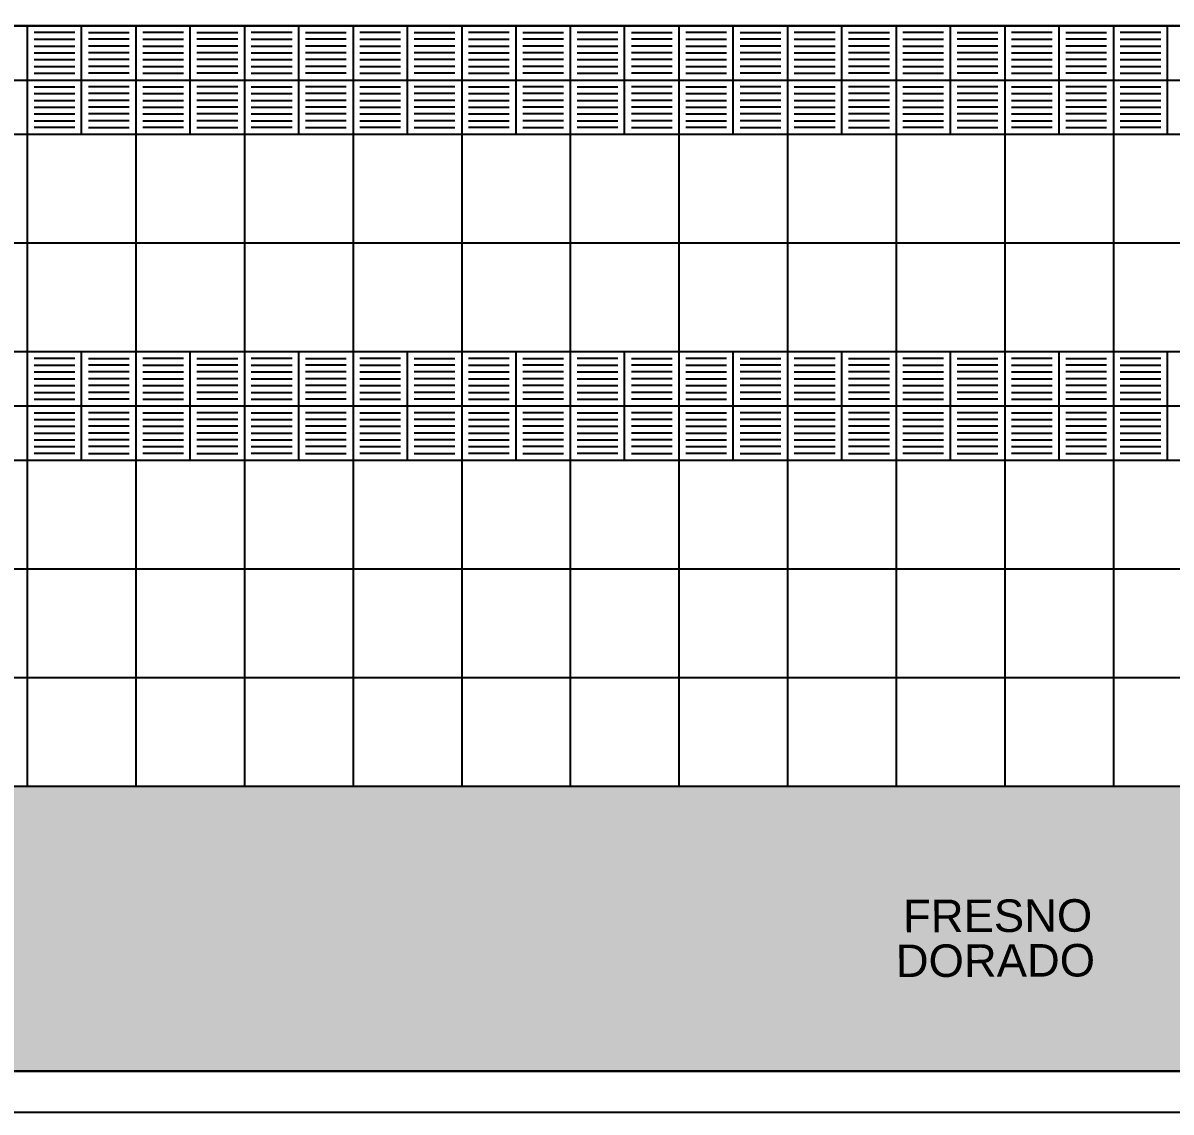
# Model space of a CAD drawing. Header units: inches. Extents: x -309 to 190, y -1585 to -1350.
# Drawn here: x -199.308 to -195.079, y -1423.408 to -1419.398 of the extents above; entities that cross this region are included whole.
import ezdxf

# ---------------------------------------------------------------- set-up
doc = ezdxf.new("R2010")
doc.units = ezdxf.units.IN
doc.header["$MEASUREMENT"] = 0
doc.linetypes.add('CENTER2', pattern=[1.125, 0.75, -0.125, 0.125, -0.125])
doc.linetypes.add('HIDDEN', pattern=[0.375, 0.25, -0.125])
for name, color, linetype in [('10-TEXTO', 9, 'CONTINUOUS'), ('CIEGOS', 9, 'CONTINUOUS'), ('DET', 9, 'CONTINUOUS'), ('lm', 9, 'HIDDEN'), ('NO VIDENTES', 9, 'CONTINUOUS'), ('REVOQUE', 9, 'CONTINUOUS'), ('V2', 9, 'CONTINUOUS')]:
    doc.layers.add(name, color=color, linetype=linetype)
doc.styles.add('ROMANS', font='arial.ttf')

msp = doc.modelspace()

# ---------------------------------------------------------------- hatches: boundary and pattern name
at = {"layer": 'DET'}
h = msp.add_hatch(dxfattribs=at)
h.set_pattern_fill('AR-CONC', color=256, scale=0.04, style=0)
h.set_pattern_definition([(50, (165.60562, -1134.24455), (0.28690407, -0.02510085), [0.03, -0.33]), (355, (165.60562, -1134.24455), (-0.05550053, 0.30087685), [0.024, -0.264]), (100.451444, (165.62953, -1134.24665), (0.23140354, 0.275776), [0.02549608, -0.28045684]), (46.1842, (165.60562, -1134.16455), (0.42689653, -0.0662077), [0.045, -0.495]), (96.63564, (165.6412, -1134.17007), (0.37386478, 0.38964744), [0.03824414, -0.4206855]), (351.18416, (165.6056, -1134.16455), (0.37386478, 0.38964744), [0.036, -0.396]), (21, (165.64562, -1134.18455), (0.23876282, -0.16104756), [0.03, -0.33]), (326, (165.64562, -1134.18455), (0.09732613, 0.29006002), [0.024, -0.264]), (71.451445, (165.66552, -1134.19797), (0.33608895, 0.12901246), [0.02549608, -0.28045684]), (37.5, (165.60562, -1134.24455), (0.004863942, 0.133157542), [0, -0.2608, 0, -0.268, 0, -0.265]), (7.5, (165.60562, -1134.24455), (0.105227815, 0.157764685), [0, -0.1528, 0, -0.2548, 0, -0.101]), (327.5, (165.51642, -1134.24455), (0.213528974, -0.009021949), [0, -0.1, 0, -0.312, 0, -0.414]), (317.5, (165.47642, -1134.24455), (0.23327447, 0.04004199), [0, -0.13, 0, -0.2072, 0, -0.294])])
h.paths.add_polyline_path([(-210.4918, -1422.2082), (-210.4918, -1423.2582), (-183.2918, -1423.2582), (-183.2918, -1422.2082)])

# ---------------------------------------------------------------- linework, layer by layer
at = {"layer": 'CIEGOS'}
for points in [[(-264.4918, -1419.4082), (-172.9718, -1419.4082)], [(-264.6577, -1419.8082), (-172.8062, -1419.8082)], [(-264.9895, -1420.6082), (-172.4742, -1420.6082)], [(-264.9895, -1420.6082), (-172.4742, -1420.6082)], [(-265.1553, -1421.0082), (-172.3084, -1421.0082)], [(-265.1553, -1421.0082), (-172.3084, -1421.0082)]]:
    msp.add_lwpolyline(points, dxfattribs=at)
at = {"layer": 'DET'}
for points in [[(-199.2918, -1419.4082), (-199.2918, -1422.2082)], [(-199.0918, -1419.8082), (-199.0918, -1419.4082)], [(-198.8918, -1419.4082), (-198.8918, -1422.2082)], [(-198.6918, -1419.8082), (-198.6918, -1419.4082)], [(-198.4918, -1419.4082), (-198.4918, -1422.2082)], [(-198.2918, -1419.8082), (-198.2918, -1419.4082)], [(-198.0918, -1419.4082), (-198.0918, -1422.2082)], [(-197.8918, -1419.8082), (-197.8918, -1419.4082)], [(-197.6918, -1419.4082), (-197.6918, -1422.2082)], [(-197.4918, -1419.8082), (-197.4918, -1419.4082)], [(-197.2918, -1419.4082), (-197.2918, -1422.2082)], [(-197.0918, -1419.8082), (-197.0918, -1419.4082)], [(-196.8918, -1419.4082), (-196.8918, -1422.2082)], [(-196.6918, -1419.8082), (-196.6918, -1419.4082)], [(-196.4918, -1419.4082), (-196.4918, -1422.2082)], [(-196.2918, -1419.8082), (-196.2918, -1419.4082)], [(-196.0918, -1419.4082), (-196.0918, -1422.2082)], [(-195.8918, -1419.8082), (-195.8918, -1419.4082)], [(-195.6918, -1419.4082), (-195.6918, -1422.2082)], [(-195.4918, -1419.8082), (-195.4918, -1419.4082)], [(-195.2918, -1419.4082), (-195.2918, -1422.2082)], [(-195.0918, -1419.8082), (-195.0918, -1419.4082)], [(-264.5748, -1419.6082), (-172.889, -1419.6082)], [(-264.8236, -1420.2082), (-172.6405, -1420.2082)], [(-264.8236, -1420.2082), (-172.6405, -1420.2082)], [(-199.0918, -1421.0082), (-199.0918, -1420.6082)], [(-198.6918, -1421.0082), (-198.6918, -1420.6082)], [(-198.2918, -1421.0082), (-198.2918, -1420.6082)], [(-197.8918, -1421.0082), (-197.8918, -1420.6082)], [(-197.4918, -1421.0082), (-197.4918, -1420.6082)], [(-197.0918, -1421.0082), (-197.0918, -1420.6082)], [(-196.6918, -1421.0082), (-196.6918, -1420.6082)], [(-196.2918, -1421.0082), (-196.2918, -1420.6082)], [(-195.8918, -1421.0082), (-195.8918, -1420.6082)], [(-195.4918, -1421.0082), (-195.4918, -1420.6082)], [(-195.0918, -1421.0082), (-195.0918, -1420.6082)], [(-265.0724, -1420.8082), (-172.3914, -1420.8082)], [(-265.0724, -1420.8082), (-172.3914, -1420.8082)], [(-265.3212, -1421.4082), (-172.1425, -1421.4082)], [(-265.3212, -1421.4082), (-172.1425, -1421.4082)], [(-265.4871, -1421.8082), (-171.9766, -1421.8082)], [(-265.4871, -1421.8082), (-171.9766, -1421.8082)], [(-265.653, -1422.2082), (-171.8107, -1422.2082)]]:
    msp.add_lwpolyline(points, dxfattribs=at)
at = {"layer": 'lm', "linetype": 'CENTER2'}
msp.add_line((-265.8046, -1419.4082), (-171.4579, -1419.4082), dxfattribs=at)
msp.add_line((-265.8046, -1419.4082), (-171.4579, -1419.4082), dxfattribs=at)
at = {"layer": 'NO VIDENTES'}
for p, q in [((-199.1168, -1419.4332), (-199.2668, -1419.4332)), ((-199.0668, -1419.4332), (-198.9168, -1419.4332)), ((-198.7168, -1419.4332), (-198.8668, -1419.4332)), ((-198.6668, -1419.4332), (-198.5168, -1419.4332)), ((-198.3168, -1419.4332), (-198.4668, -1419.4332)), ((-198.2668, -1419.4332), (-198.1168, -1419.4332)), ((-197.9168, -1419.4332), (-198.0668, -1419.4332)), ((-197.8668, -1419.4332), (-197.7168, -1419.4332)), ((-197.5168, -1419.4332), (-197.6668, -1419.4332)), ((-197.4668, -1419.4332), (-197.3168, -1419.4332)), ((-197.1168, -1419.4332), (-197.2668, -1419.4332)), ((-197.0668, -1419.4332), (-196.9168, -1419.4332)), ((-196.7168, -1419.4332), (-196.8668, -1419.4332)), ((-196.6668, -1419.4332), (-196.5168, -1419.4332)), ((-196.3168, -1419.4332), (-196.4668, -1419.4332)), ((-196.2668, -1419.4332), (-196.1168, -1419.4332)), ((-195.9168, -1419.4332), (-196.0668, -1419.4332)), ((-195.8668, -1419.4332), (-195.7168, -1419.4332)), ((-195.5168, -1419.4332), (-195.6668, -1419.4332)), ((-195.4668, -1419.4332), (-195.3168, -1419.4332)), ((-195.1168, -1419.4332), (-195.2668, -1419.4332)), ((-199.2668, -1419.4582), (-199.1168, -1419.4582)), ((-199.2668, -1419.4832), (-199.1168, -1419.4832)), ((-198.9168, -1419.4582), (-199.0668, -1419.4582)), ((-198.9168, -1419.4832), (-199.0668, -1419.4832)), ((-198.8668, -1419.4582), (-198.7168, -1419.4582)), ((-198.8668, -1419.4832), (-198.7168, -1419.4832)), ((-198.5168, -1419.4582), (-198.6668, -1419.4582)), ((-198.5168, -1419.4832), (-198.6668, -1419.4832)), ((-198.4668, -1419.4582), (-198.3168, -1419.4582)), ((-198.4668, -1419.4832), (-198.3168, -1419.4832)), ((-198.1168, -1419.4582), (-198.2668, -1419.4582)), ((-198.1168, -1419.4832), (-198.2668, -1419.4832)), ((-198.0668, -1419.4582), (-197.9168, -1419.4582)), ((-198.0668, -1419.4832), (-197.9168, -1419.4832)), ((-197.7168, -1419.4582), (-197.8668, -1419.4582)), ((-197.7168, -1419.4832), (-197.8668, -1419.4832)), ((-197.6668, -1419.4582), (-197.5168, -1419.4582)), ((-197.6668, -1419.4832), (-197.5168, -1419.4832)), ((-197.3168, -1419.4582), (-197.4668, -1419.4582)), ((-197.3168, -1419.4832), (-197.4668, -1419.4832)), ((-197.2668, -1419.4582), (-197.1168, -1419.4582)), ((-197.2668, -1419.4832), (-197.1168, -1419.4832)), ((-196.9168, -1419.4582), (-197.0668, -1419.4582)), ((-196.9168, -1419.4832), (-197.0668, -1419.4832)), ((-196.8668, -1419.4582), (-196.7168, -1419.4582)), ((-196.8668, -1419.4832), (-196.7168, -1419.4832)), ((-196.5168, -1419.4582), (-196.6668, -1419.4582)), ((-196.5168, -1419.4832), (-196.6668, -1419.4832)), ((-196.4668, -1419.4582), (-196.3168, -1419.4582)), ((-196.4668, -1419.4832), (-196.3168, -1419.4832)), ((-196.1168, -1419.4582), (-196.2668, -1419.4582)), ((-196.1168, -1419.4832), (-196.2668, -1419.4832)), ((-196.0668, -1419.4582), (-195.9168, -1419.4582)), ((-196.0668, -1419.4832), (-195.9168, -1419.4832)), ((-195.7168, -1419.4582), (-195.8668, -1419.4582)), ((-195.7168, -1419.4832), (-195.8668, -1419.4832)), ((-195.6668, -1419.4582), (-195.5168, -1419.4582)), ((-195.6668, -1419.4832), (-195.5168, -1419.4832)), ((-195.3168, -1419.4582), (-195.4668, -1419.4582)), ((-195.3168, -1419.4832), (-195.4668, -1419.4832)), ((-195.2668, -1419.4582), (-195.1168, -1419.4582)), ((-195.2668, -1419.4832), (-195.1168, -1419.4832)), ((-199.2668, -1419.5082), (-199.1168, -1419.5082)), ((-199.2668, -1419.5332), (-199.1168, -1419.5332)), ((-198.9168, -1419.5082), (-199.0668, -1419.5082)), ((-198.9168, -1419.5332), (-199.0668, -1419.5332)), ((-198.8668, -1419.5082), (-198.7168, -1419.5082)), ((-198.8668, -1419.5332), (-198.7168, -1419.5332)), ((-198.5168, -1419.5082), (-198.6668, -1419.5082)), ((-198.5168, -1419.5332), (-198.6668, -1419.5332)), ((-198.4668, -1419.5082), (-198.3168, -1419.5082)), ((-198.4668, -1419.5332), (-198.3168, -1419.5332)), ((-198.1168, -1419.5082), (-198.2668, -1419.5082)), ((-198.1168, -1419.5332), (-198.2668, -1419.5332)), ((-198.0668, -1419.5082), (-197.9168, -1419.5082)), ((-198.0668, -1419.5332), (-197.9168, -1419.5332)), ((-197.7168, -1419.5082), (-197.8668, -1419.5082)), ((-197.7168, -1419.5332), (-197.8668, -1419.5332)), ((-197.6668, -1419.5082), (-197.5168, -1419.5082)), ((-197.6668, -1419.5332), (-197.5168, -1419.5332)), ((-197.3168, -1419.5082), (-197.4668, -1419.5082)), ((-197.3168, -1419.5332), (-197.4668, -1419.5332)), ((-197.2668, -1419.5082), (-197.1168, -1419.5082)), ((-197.2668, -1419.5332), (-197.1168, -1419.5332)), ((-196.9168, -1419.5082), (-197.0668, -1419.5082)), ((-196.9168, -1419.5332), (-197.0668, -1419.5332)), ((-196.8668, -1419.5082), (-196.7168, -1419.5082)), ((-196.8668, -1419.5332), (-196.7168, -1419.5332)), ((-196.5168, -1419.5082), (-196.6668, -1419.5082)), ((-196.5168, -1419.5332), (-196.6668, -1419.5332)), ((-196.4668, -1419.5082), (-196.3168, -1419.5082)), ((-196.4668, -1419.5332), (-196.3168, -1419.5332)), ((-196.1168, -1419.5082), (-196.2668, -1419.5082)), ((-196.1168, -1419.5332), (-196.2668, -1419.5332)), ((-196.0668, -1419.5082), (-195.9168, -1419.5082)), ((-196.0668, -1419.5332), (-195.9168, -1419.5332)), ((-195.7168, -1419.5082), (-195.8668, -1419.5082)), ((-195.7168, -1419.5332), (-195.8668, -1419.5332)), ((-195.6668, -1419.5082), (-195.5168, -1419.5082)), ((-195.6668, -1419.5332), (-195.5168, -1419.5332)), ((-195.3168, -1419.5082), (-195.4668, -1419.5082)), ((-195.3168, -1419.5332), (-195.4668, -1419.5332)), ((-195.2668, -1419.5082), (-195.1168, -1419.5082)), ((-195.2668, -1419.5332), (-195.1168, -1419.5332)), ((-199.2668, -1419.5582), (-199.1168, -1419.5582)), ((-198.9168, -1419.5582), (-199.0668, -1419.5582)), ((-198.8668, -1419.5582), (-198.7168, -1419.5582)), ((-198.5168, -1419.5582), (-198.6668, -1419.5582)), ((-198.4668, -1419.5582), (-198.3168, -1419.5582)), ((-198.1168, -1419.5582), (-198.2668, -1419.5582)), ((-198.0668, -1419.5582), (-197.9168, -1419.5582)), ((-197.7168, -1419.5582), (-197.8668, -1419.5582)), ((-197.6668, -1419.5582), (-197.5168, -1419.5582)), ((-197.3168, -1419.5582), (-197.4668, -1419.5582)), ((-197.2668, -1419.5582), (-197.1168, -1419.5582)), ((-196.9168, -1419.5582), (-197.0668, -1419.5582)), ((-196.8668, -1419.5582), (-196.7168, -1419.5582)), ((-196.5168, -1419.5582), (-196.6668, -1419.5582)), ((-196.4668, -1419.5582), (-196.3168, -1419.5582)), ((-196.1168, -1419.5582), (-196.2668, -1419.5582)), ((-196.0668, -1419.5582), (-195.9168, -1419.5582)), ((-195.7168, -1419.5582), (-195.8668, -1419.5582)), ((-195.6668, -1419.5582), (-195.5168, -1419.5582)), ((-195.3168, -1419.5582), (-195.4668, -1419.5582)), ((-195.2668, -1419.5582), (-195.1168, -1419.5582)), ((-199.2668, -1419.5832), (-199.1168, -1419.5832)), ((-198.9168, -1419.5832), (-199.0668, -1419.5832)), ((-198.8668, -1419.5832), (-198.7168, -1419.5832)), ((-198.5168, -1419.5832), (-198.6668, -1419.5832)), ((-198.4668, -1419.5832), (-198.3168, -1419.5832)), ((-198.1168, -1419.5832), (-198.2668, -1419.5832)), ((-198.0668, -1419.5832), (-197.9168, -1419.5832)), ((-197.7168, -1419.5832), (-197.8668, -1419.5832)), ((-197.6668, -1419.5832), (-197.5168, -1419.5832)), ((-197.3168, -1419.5832), (-197.4668, -1419.5832)), ((-197.2668, -1419.5832), (-197.1168, -1419.5832)), ((-196.9168, -1419.5832), (-197.0668, -1419.5832)), ((-196.8668, -1419.5832), (-196.7168, -1419.5832)), ((-196.5168, -1419.5832), (-196.6668, -1419.5832)), ((-196.4668, -1419.5832), (-196.3168, -1419.5832)), ((-196.1168, -1419.5832), (-196.2668, -1419.5832)), ((-196.0668, -1419.5832), (-195.9168, -1419.5832)), ((-195.7168, -1419.5832), (-195.8668, -1419.5832)), ((-195.6668, -1419.5832), (-195.5168, -1419.5832)), ((-195.3168, -1419.5832), (-195.4668, -1419.5832)), ((-195.2668, -1419.5832), (-195.1168, -1419.5832)), ((-199.2668, -1419.6332), (-199.1168, -1419.6332)), ((-199.2668, -1419.6582), (-199.1168, -1419.6582)), ((-198.9168, -1419.6332), (-199.0668, -1419.6332)), ((-198.9168, -1419.6582), (-199.0668, -1419.6582)), ((-198.8668, -1419.6332), (-198.7168, -1419.6332)), ((-198.8668, -1419.6582), (-198.7168, -1419.6582)), ((-198.5168, -1419.6332), (-198.6668, -1419.6332)), ((-198.5168, -1419.6582), (-198.6668, -1419.6582)), ((-198.4668, -1419.6332), (-198.3168, -1419.6332)), ((-198.4668, -1419.6582), (-198.3168, -1419.6582)), ((-198.1168, -1419.6332), (-198.2668, -1419.6332)), ((-198.1168, -1419.6582), (-198.2668, -1419.6582)), ((-198.0668, -1419.6332), (-197.9168, -1419.6332)), ((-198.0668, -1419.6582), (-197.9168, -1419.6582)), ((-197.7168, -1419.6332), (-197.8668, -1419.6332)), ((-197.7168, -1419.6582), (-197.8668, -1419.6582)), ((-197.6668, -1419.6332), (-197.5168, -1419.6332)), ((-197.6668, -1419.6582), (-197.5168, -1419.6582)), ((-197.3168, -1419.6332), (-197.4668, -1419.6332)), ((-197.3168, -1419.6582), (-197.4668, -1419.6582)), ((-197.2668, -1419.6332), (-197.1168, -1419.6332)), ((-197.2668, -1419.6582), (-197.1168, -1419.6582)), ((-196.9168, -1419.6332), (-197.0668, -1419.6332)), ((-196.9168, -1419.6582), (-197.0668, -1419.6582)), ((-196.8668, -1419.6332), (-196.7168, -1419.6332)), ((-196.8668, -1419.6582), (-196.7168, -1419.6582)), ((-196.5168, -1419.6332), (-196.6668, -1419.6332)), ((-196.5168, -1419.6582), (-196.6668, -1419.6582)), ((-196.4668, -1419.6332), (-196.3168, -1419.6332)), ((-196.4668, -1419.6582), (-196.3168, -1419.6582)), ((-196.1168, -1419.6332), (-196.2668, -1419.6332)), ((-196.1168, -1419.6582), (-196.2668, -1419.6582)), ((-196.0668, -1419.6332), (-195.9168, -1419.6332)), ((-196.0668, -1419.6582), (-195.9168, -1419.6582)), ((-195.7168, -1419.6332), (-195.8668, -1419.6332)), ((-195.7168, -1419.6582), (-195.8668, -1419.6582)), ((-195.6668, -1419.6332), (-195.5168, -1419.6332)), ((-195.6668, -1419.6582), (-195.5168, -1419.6582)), ((-195.3168, -1419.6332), (-195.4668, -1419.6332)), ((-195.3168, -1419.6582), (-195.4668, -1419.6582)), ((-195.2668, -1419.6332), (-195.1168, -1419.6332)), ((-195.2668, -1419.6582), (-195.1168, -1419.6582)), ((-199.2668, -1419.6832), (-199.1168, -1419.6832)), ((-198.9168, -1419.6832), (-199.0668, -1419.6832)), ((-198.8668, -1419.6832), (-198.7168, -1419.6832)), ((-198.5168, -1419.6832), (-198.6668, -1419.6832)), ((-198.4668, -1419.6832), (-198.3168, -1419.6832)), ((-198.1168, -1419.6832), (-198.2668, -1419.6832)), ((-198.0668, -1419.6832), (-197.9168, -1419.6832)), ((-197.7168, -1419.6832), (-197.8668, -1419.6832)), ((-197.6668, -1419.6832), (-197.5168, -1419.6832)), ((-197.3168, -1419.6832), (-197.4668, -1419.6832)), ((-197.2668, -1419.6832), (-197.1168, -1419.6832)), ((-196.9168, -1419.6832), (-197.0668, -1419.6832)), ((-196.8668, -1419.6832), (-196.7168, -1419.6832)), ((-196.5168, -1419.6832), (-196.6668, -1419.6832)), ((-196.4668, -1419.6832), (-196.3168, -1419.6832)), ((-196.1168, -1419.6832), (-196.2668, -1419.6832)), ((-196.0668, -1419.6832), (-195.9168, -1419.6832)), ((-195.7168, -1419.6832), (-195.8668, -1419.6832)), ((-195.6668, -1419.6832), (-195.5168, -1419.6832)), ((-195.3168, -1419.6832), (-195.4668, -1419.6832)), ((-195.2668, -1419.6832), (-195.1168, -1419.6832)), ((-199.2668, -1419.7082), (-199.1168, -1419.7082)), ((-199.2668, -1419.7332), (-199.1168, -1419.7332)), ((-198.9168, -1419.7082), (-199.0668, -1419.7082)), ((-198.9168, -1419.7332), (-199.0668, -1419.7332)), ((-198.8668, -1419.7082), (-198.7168, -1419.7082)), ((-198.8668, -1419.7332), (-198.7168, -1419.7332)), ((-198.5168, -1419.7082), (-198.6668, -1419.7082)), ((-198.5168, -1419.7332), (-198.6668, -1419.7332)), ((-198.4668, -1419.7082), (-198.3168, -1419.7082)), ((-198.4668, -1419.7332), (-198.3168, -1419.7332)), ((-198.1168, -1419.7082), (-198.2668, -1419.7082)), ((-198.1168, -1419.7332), (-198.2668, -1419.7332)), ((-198.0668, -1419.7082), (-197.9168, -1419.7082)), ((-198.0668, -1419.7332), (-197.9168, -1419.7332)), ((-197.7168, -1419.7082), (-197.8668, -1419.7082)), ((-197.7168, -1419.7332), (-197.8668, -1419.7332)), ((-197.6668, -1419.7082), (-197.5168, -1419.7082)), ((-197.6668, -1419.7332), (-197.5168, -1419.7332)), ((-197.3168, -1419.7082), (-197.4668, -1419.7082)), ((-197.3168, -1419.7332), (-197.4668, -1419.7332)), ((-197.2668, -1419.7082), (-197.1168, -1419.7082)), ((-197.2668, -1419.7332), (-197.1168, -1419.7332)), ((-196.9168, -1419.7082), (-197.0668, -1419.7082)), ((-196.9168, -1419.7332), (-197.0668, -1419.7332)), ((-196.8668, -1419.7082), (-196.7168, -1419.7082)), ((-196.8668, -1419.7332), (-196.7168, -1419.7332)), ((-196.5168, -1419.7082), (-196.6668, -1419.7082)), ((-196.5168, -1419.7332), (-196.6668, -1419.7332)), ((-196.4668, -1419.7082), (-196.3168, -1419.7082)), ((-196.4668, -1419.7332), (-196.3168, -1419.7332)), ((-196.1168, -1419.7082), (-196.2668, -1419.7082)), ((-196.1168, -1419.7332), (-196.2668, -1419.7332)), ((-196.0668, -1419.7082), (-195.9168, -1419.7082)), ((-196.0668, -1419.7332), (-195.9168, -1419.7332)), ((-195.7168, -1419.7082), (-195.8668, -1419.7082)), ((-195.7168, -1419.7332), (-195.8668, -1419.7332)), ((-195.6668, -1419.7082), (-195.5168, -1419.7082)), ((-195.6668, -1419.7332), (-195.5168, -1419.7332)), ((-195.3168, -1419.7082), (-195.4668, -1419.7082)), ((-195.3168, -1419.7332), (-195.4668, -1419.7332)), ((-195.2668, -1419.7082), (-195.1168, -1419.7082)), ((-195.2668, -1419.7332), (-195.1168, -1419.7332)), ((-199.2668, -1419.7582), (-199.1168, -1419.7582)), ((-199.1168, -1419.7832), (-199.2668, -1419.7832)), ((-198.9168, -1419.7582), (-199.0668, -1419.7582)), ((-199.0668, -1419.7832), (-198.9168, -1419.7832)), ((-198.8668, -1419.7582), (-198.7168, -1419.7582)), ((-198.7168, -1419.7832), (-198.8668, -1419.7832)), ((-198.5168, -1419.7582), (-198.6668, -1419.7582)), ((-198.6668, -1419.7832), (-198.5168, -1419.7832)), ((-198.4668, -1419.7582), (-198.3168, -1419.7582)), ((-198.3168, -1419.7832), (-198.4668, -1419.7832)), ((-198.1168, -1419.7582), (-198.2668, -1419.7582)), ((-198.2668, -1419.7832), (-198.1168, -1419.7832)), ((-198.0668, -1419.7582), (-197.9168, -1419.7582)), ((-197.9168, -1419.7832), (-198.0668, -1419.7832)), ((-197.7168, -1419.7582), (-197.8668, -1419.7582)), ((-197.8668, -1419.7832), (-197.7168, -1419.7832)), ((-197.6668, -1419.7582), (-197.5168, -1419.7582)), ((-197.5168, -1419.7832), (-197.6668, -1419.7832)), ((-197.3168, -1419.7582), (-197.4668, -1419.7582)), ((-197.4668, -1419.7832), (-197.3168, -1419.7832)), ((-197.2668, -1419.7582), (-197.1168, -1419.7582)), ((-197.1168, -1419.7832), (-197.2668, -1419.7832)), ((-196.9168, -1419.7582), (-197.0668, -1419.7582)), ((-197.0668, -1419.7832), (-196.9168, -1419.7832)), ((-196.8668, -1419.7582), (-196.7168, -1419.7582)), ((-196.7168, -1419.7832), (-196.8668, -1419.7832)), ((-196.5168, -1419.7582), (-196.6668, -1419.7582)), ((-196.6668, -1419.7832), (-196.5168, -1419.7832)), ((-196.4668, -1419.7582), (-196.3168, -1419.7582)), ((-196.3168, -1419.7832), (-196.4668, -1419.7832)), ((-196.1168, -1419.7582), (-196.2668, -1419.7582)), ((-196.2668, -1419.7832), (-196.1168, -1419.7832)), ((-196.0668, -1419.7582), (-195.9168, -1419.7582)), ((-195.9168, -1419.7832), (-196.0668, -1419.7832)), ((-195.7168, -1419.7582), (-195.8668, -1419.7582)), ((-195.8668, -1419.7832), (-195.7168, -1419.7832)), ((-195.6668, -1419.7582), (-195.5168, -1419.7582)), ((-195.5168, -1419.7832), (-195.6668, -1419.7832)), ((-195.3168, -1419.7582), (-195.4668, -1419.7582)), ((-195.4668, -1419.7832), (-195.3168, -1419.7832)), ((-195.2668, -1419.7582), (-195.1168, -1419.7582)), ((-195.1168, -1419.7832), (-195.2668, -1419.7832)), ((-199.1168, -1420.6332), (-199.2668, -1420.6332)), ((-199.0668, -1420.6332), (-198.9168, -1420.6332)), ((-198.7168, -1420.6332), (-198.8668, -1420.6332)), ((-198.6668, -1420.6332), (-198.5168, -1420.6332)), ((-198.3168, -1420.6332), (-198.4668, -1420.6332)), ((-198.2668, -1420.6332), (-198.1168, -1420.6332)), ((-197.9168, -1420.6332), (-198.0668, -1420.6332)), ((-197.8668, -1420.6332), (-197.7168, -1420.6332)), ((-197.5168, -1420.6332), (-197.6668, -1420.6332)), ((-197.4668, -1420.6332), (-197.3168, -1420.6332)), ((-197.1168, -1420.6332), (-197.2668, -1420.6332)), ((-197.0668, -1420.6332), (-196.9168, -1420.6332)), ((-196.7168, -1420.6332), (-196.8668, -1420.6332)), ((-196.6668, -1420.6332), (-196.5168, -1420.6332)), ((-196.3168, -1420.6332), (-196.4668, -1420.6332)), ((-196.2668, -1420.6332), (-196.1168, -1420.6332)), ((-195.9168, -1420.6332), (-196.0668, -1420.6332)), ((-195.8668, -1420.6332), (-195.7168, -1420.6332)), ((-195.5168, -1420.6332), (-195.6668, -1420.6332)), ((-195.4668, -1420.6332), (-195.3168, -1420.6332)), ((-195.1168, -1420.6332), (-195.2668, -1420.6332)), ((-199.2668, -1420.6582), (-199.1168, -1420.6582)), ((-198.9168, -1420.6582), (-199.0668, -1420.6582)), ((-198.8668, -1420.6582), (-198.7168, -1420.6582)), ((-198.5168, -1420.6582), (-198.6668, -1420.6582)), ((-198.4668, -1420.6582), (-198.3168, -1420.6582)), ((-198.1168, -1420.6582), (-198.2668, -1420.6582)), ((-198.0668, -1420.6582), (-197.9168, -1420.6582)), ((-197.7168, -1420.6582), (-197.8668, -1420.6582)), ((-197.6668, -1420.6582), (-197.5168, -1420.6582)), ((-197.3168, -1420.6582), (-197.4668, -1420.6582)), ((-197.2668, -1420.6582), (-197.1168, -1420.6582)), ((-196.9168, -1420.6582), (-197.0668, -1420.6582)), ((-196.8668, -1420.6582), (-196.7168, -1420.6582)), ((-196.5168, -1420.6582), (-196.6668, -1420.6582)), ((-196.4668, -1420.6582), (-196.3168, -1420.6582)), ((-196.1168, -1420.6582), (-196.2668, -1420.6582)), ((-196.0668, -1420.6582), (-195.9168, -1420.6582)), ((-195.7168, -1420.6582), (-195.8668, -1420.6582)), ((-195.6668, -1420.6582), (-195.5168, -1420.6582)), ((-195.3168, -1420.6582), (-195.4668, -1420.6582)), ((-195.2668, -1420.6582), (-195.1168, -1420.6582)), ((-199.2668, -1420.6832), (-199.1168, -1420.6832)), ((-199.2668, -1420.7082), (-199.1168, -1420.7082)), ((-198.9168, -1420.6832), (-199.0668, -1420.6832)), ((-198.9168, -1420.7082), (-199.0668, -1420.7082)), ((-198.8668, -1420.6832), (-198.7168, -1420.6832)), ((-198.8668, -1420.7082), (-198.7168, -1420.7082)), ((-198.5168, -1420.6832), (-198.6668, -1420.6832)), ((-198.5168, -1420.7082), (-198.6668, -1420.7082)), ((-198.4668, -1420.6832), (-198.3168, -1420.6832)), ((-198.4668, -1420.7082), (-198.3168, -1420.7082)), ((-198.1168, -1420.6832), (-198.2668, -1420.6832)), ((-198.1168, -1420.7082), (-198.2668, -1420.7082)), ((-198.0668, -1420.6832), (-197.9168, -1420.6832)), ((-198.0668, -1420.7082), (-197.9168, -1420.7082)), ((-197.7168, -1420.6832), (-197.8668, -1420.6832)), ((-197.7168, -1420.7082), (-197.8668, -1420.7082)), ((-197.6668, -1420.6832), (-197.5168, -1420.6832)), ((-197.6668, -1420.7082), (-197.5168, -1420.7082)), ((-197.3168, -1420.6832), (-197.4668, -1420.6832)), ((-197.3168, -1420.7082), (-197.4668, -1420.7082)), ((-197.2668, -1420.6832), (-197.1168, -1420.6832)), ((-197.2668, -1420.7082), (-197.1168, -1420.7082)), ((-196.9168, -1420.6832), (-197.0668, -1420.6832)), ((-196.9168, -1420.7082), (-197.0668, -1420.7082)), ((-196.8668, -1420.6832), (-196.7168, -1420.6832)), ((-196.8668, -1420.7082), (-196.7168, -1420.7082)), ((-196.5168, -1420.6832), (-196.6668, -1420.6832)), ((-196.5168, -1420.7082), (-196.6668, -1420.7082)), ((-196.4668, -1420.6832), (-196.3168, -1420.6832)), ((-196.4668, -1420.7082), (-196.3168, -1420.7082)), ((-196.1168, -1420.6832), (-196.2668, -1420.6832)), ((-196.1168, -1420.7082), (-196.2668, -1420.7082)), ((-196.0668, -1420.6832), (-195.9168, -1420.6832)), ((-196.0668, -1420.7082), (-195.9168, -1420.7082)), ((-195.7168, -1420.6832), (-195.8668, -1420.6832)), ((-195.7168, -1420.7082), (-195.8668, -1420.7082)), ((-195.6668, -1420.6832), (-195.5168, -1420.6832)), ((-195.6668, -1420.7082), (-195.5168, -1420.7082)), ((-195.3168, -1420.6832), (-195.4668, -1420.6832)), ((-195.3168, -1420.7082), (-195.4668, -1420.7082)), ((-195.2668, -1420.6832), (-195.1168, -1420.6832)), ((-195.2668, -1420.7082), (-195.1168, -1420.7082)), ((-199.2668, -1420.7332), (-199.1168, -1420.7332)), ((-199.2668, -1420.7582), (-199.1168, -1420.7582)), ((-198.9168, -1420.7332), (-199.0668, -1420.7332)), ((-198.9168, -1420.7582), (-199.0668, -1420.7582)), ((-198.8668, -1420.7332), (-198.7168, -1420.7332)), ((-198.8668, -1420.7582), (-198.7168, -1420.7582)), ((-198.5168, -1420.7332), (-198.6668, -1420.7332)), ((-198.5168, -1420.7582), (-198.6668, -1420.7582)), ((-198.4668, -1420.7332), (-198.3168, -1420.7332)), ((-198.4668, -1420.7582), (-198.3168, -1420.7582)), ((-198.1168, -1420.7332), (-198.2668, -1420.7332)), ((-198.1168, -1420.7582), (-198.2668, -1420.7582)), ((-198.0668, -1420.7332), (-197.9168, -1420.7332)), ((-198.0668, -1420.7582), (-197.9168, -1420.7582)), ((-197.7168, -1420.7332), (-197.8668, -1420.7332)), ((-197.7168, -1420.7582), (-197.8668, -1420.7582)), ((-197.6668, -1420.7332), (-197.5168, -1420.7332)), ((-197.6668, -1420.7582), (-197.5168, -1420.7582)), ((-197.3168, -1420.7332), (-197.4668, -1420.7332)), ((-197.3168, -1420.7582), (-197.4668, -1420.7582)), ((-197.2668, -1420.7332), (-197.1168, -1420.7332)), ((-197.2668, -1420.7582), (-197.1168, -1420.7582)), ((-196.9168, -1420.7332), (-197.0668, -1420.7332)), ((-196.9168, -1420.7582), (-197.0668, -1420.7582)), ((-196.8668, -1420.7332), (-196.7168, -1420.7332)), ((-196.8668, -1420.7582), (-196.7168, -1420.7582)), ((-196.5168, -1420.7332), (-196.6668, -1420.7332)), ((-196.5168, -1420.7582), (-196.6668, -1420.7582)), ((-196.4668, -1420.7332), (-196.3168, -1420.7332)), ((-196.4668, -1420.7582), (-196.3168, -1420.7582)), ((-196.1168, -1420.7332), (-196.2668, -1420.7332)), ((-196.1168, -1420.7582), (-196.2668, -1420.7582)), ((-196.0668, -1420.7332), (-195.9168, -1420.7332)), ((-196.0668, -1420.7582), (-195.9168, -1420.7582)), ((-195.7168, -1420.7332), (-195.8668, -1420.7332)), ((-195.7168, -1420.7582), (-195.8668, -1420.7582)), ((-195.6668, -1420.7332), (-195.5168, -1420.7332)), ((-195.6668, -1420.7582), (-195.5168, -1420.7582)), ((-195.3168, -1420.7332), (-195.4668, -1420.7332)), ((-195.3168, -1420.7582), (-195.4668, -1420.7582)), ((-195.2668, -1420.7332), (-195.1168, -1420.7332)), ((-195.2668, -1420.7582), (-195.1168, -1420.7582)), ((-199.2668, -1420.7832), (-199.1168, -1420.7832)), ((-198.9168, -1420.7832), (-199.0668, -1420.7832)), ((-198.8668, -1420.7832), (-198.7168, -1420.7832)), ((-198.5168, -1420.7832), (-198.6668, -1420.7832)), ((-198.4668, -1420.7832), (-198.3168, -1420.7832)), ((-198.1168, -1420.7832), (-198.2668, -1420.7832)), ((-198.0668, -1420.7832), (-197.9168, -1420.7832)), ((-197.7168, -1420.7832), (-197.8668, -1420.7832)), ((-197.6668, -1420.7832), (-197.5168, -1420.7832)), ((-197.3168, -1420.7832), (-197.4668, -1420.7832)), ((-197.2668, -1420.7832), (-197.1168, -1420.7832)), ((-196.9168, -1420.7832), (-197.0668, -1420.7832)), ((-196.8668, -1420.7832), (-196.7168, -1420.7832)), ((-196.5168, -1420.7832), (-196.6668, -1420.7832)), ((-196.4668, -1420.7832), (-196.3168, -1420.7832)), ((-196.1168, -1420.7832), (-196.2668, -1420.7832)), ((-196.0668, -1420.7832), (-195.9168, -1420.7832)), ((-195.7168, -1420.7832), (-195.8668, -1420.7832)), ((-195.6668, -1420.7832), (-195.5168, -1420.7832)), ((-195.3168, -1420.7832), (-195.4668, -1420.7832)), ((-195.2668, -1420.7832), (-195.1168, -1420.7832)), ((-199.2668, -1420.8332), (-199.1168, -1420.8332)), ((-198.9168, -1420.8332), (-199.0668, -1420.8332)), ((-198.8668, -1420.8332), (-198.7168, -1420.8332)), ((-198.5168, -1420.8332), (-198.6668, -1420.8332)), ((-198.4668, -1420.8332), (-198.3168, -1420.8332)), ((-198.1168, -1420.8332), (-198.2668, -1420.8332)), ((-198.0668, -1420.8332), (-197.9168, -1420.8332)), ((-197.7168, -1420.8332), (-197.8668, -1420.8332)), ((-197.6668, -1420.8332), (-197.5168, -1420.8332)), ((-197.3168, -1420.8332), (-197.4668, -1420.8332)), ((-197.2668, -1420.8332), (-197.1168, -1420.8332)), ((-196.9168, -1420.8332), (-197.0668, -1420.8332)), ((-196.8668, -1420.8332), (-196.7168, -1420.8332)), ((-196.5168, -1420.8332), (-196.6668, -1420.8332)), ((-196.4668, -1420.8332), (-196.3168, -1420.8332)), ((-196.1168, -1420.8332), (-196.2668, -1420.8332)), ((-196.0668, -1420.8332), (-195.9168, -1420.8332)), ((-195.7168, -1420.8332), (-195.8668, -1420.8332)), ((-195.6668, -1420.8332), (-195.5168, -1420.8332)), ((-195.3168, -1420.8332), (-195.4668, -1420.8332)), ((-195.2668, -1420.8332), (-195.1168, -1420.8332)), ((-199.2668, -1420.8582), (-199.1168, -1420.8582)), ((-199.2668, -1420.8832), (-199.1168, -1420.8832)), ((-198.9168, -1420.8582), (-199.0668, -1420.8582)), ((-198.9168, -1420.8832), (-199.0668, -1420.8832)), ((-198.8668, -1420.8582), (-198.7168, -1420.8582)), ((-198.8668, -1420.8832), (-198.7168, -1420.8832)), ((-198.5168, -1420.8582), (-198.6668, -1420.8582)), ((-198.5168, -1420.8832), (-198.6668, -1420.8832)), ((-198.4668, -1420.8582), (-198.3168, -1420.8582)), ((-198.4668, -1420.8832), (-198.3168, -1420.8832)), ((-198.1168, -1420.8582), (-198.2668, -1420.8582)), ((-198.1168, -1420.8832), (-198.2668, -1420.8832)), ((-198.0668, -1420.8582), (-197.9168, -1420.8582)), ((-198.0668, -1420.8832), (-197.9168, -1420.8832)), ((-197.7168, -1420.8582), (-197.8668, -1420.8582)), ((-197.7168, -1420.8832), (-197.8668, -1420.8832)), ((-197.6668, -1420.8582), (-197.5168, -1420.8582)), ((-197.6668, -1420.8832), (-197.5168, -1420.8832)), ((-197.3168, -1420.8582), (-197.4668, -1420.8582)), ((-197.3168, -1420.8832), (-197.4668, -1420.8832)), ((-197.2668, -1420.8582), (-197.1168, -1420.8582)), ((-197.2668, -1420.8832), (-197.1168, -1420.8832)), ((-196.9168, -1420.8582), (-197.0668, -1420.8582)), ((-196.9168, -1420.8832), (-197.0668, -1420.8832)), ((-196.8668, -1420.8582), (-196.7168, -1420.8582)), ((-196.8668, -1420.8832), (-196.7168, -1420.8832)), ((-196.5168, -1420.8582), (-196.6668, -1420.8582)), ((-196.5168, -1420.8832), (-196.6668, -1420.8832)), ((-196.4668, -1420.8582), (-196.3168, -1420.8582)), ((-196.4668, -1420.8832), (-196.3168, -1420.8832)), ((-196.1168, -1420.8582), (-196.2668, -1420.8582)), ((-196.1168, -1420.8832), (-196.2668, -1420.8832)), ((-196.0668, -1420.8582), (-195.9168, -1420.8582)), ((-196.0668, -1420.8832), (-195.9168, -1420.8832)), ((-195.7168, -1420.8582), (-195.8668, -1420.8582)), ((-195.7168, -1420.8832), (-195.8668, -1420.8832)), ((-195.6668, -1420.8582), (-195.5168, -1420.8582)), ((-195.6668, -1420.8832), (-195.5168, -1420.8832)), ((-195.3168, -1420.8582), (-195.4668, -1420.8582)), ((-195.3168, -1420.8832), (-195.4668, -1420.8832)), ((-195.2668, -1420.8582), (-195.1168, -1420.8582)), ((-195.2668, -1420.8832), (-195.1168, -1420.8832)), ((-199.2668, -1420.9082), (-199.1168, -1420.9082)), ((-198.9168, -1420.9082), (-199.0668, -1420.9082)), ((-198.8668, -1420.9082), (-198.7168, -1420.9082)), ((-198.5168, -1420.9082), (-198.6668, -1420.9082)), ((-198.4668, -1420.9082), (-198.3168, -1420.9082)), ((-198.1168, -1420.9082), (-198.2668, -1420.9082)), ((-198.0668, -1420.9082), (-197.9168, -1420.9082)), ((-197.7168, -1420.9082), (-197.8668, -1420.9082)), ((-197.6668, -1420.9082), (-197.5168, -1420.9082)), ((-197.3168, -1420.9082), (-197.4668, -1420.9082)), ((-197.2668, -1420.9082), (-197.1168, -1420.9082)), ((-196.9168, -1420.9082), (-197.0668, -1420.9082)), ((-196.8668, -1420.9082), (-196.7168, -1420.9082)), ((-196.5168, -1420.9082), (-196.6668, -1420.9082)), ((-196.4668, -1420.9082), (-196.3168, -1420.9082)), ((-196.1168, -1420.9082), (-196.2668, -1420.9082)), ((-196.0668, -1420.9082), (-195.9168, -1420.9082)), ((-195.7168, -1420.9082), (-195.8668, -1420.9082)), ((-195.6668, -1420.9082), (-195.5168, -1420.9082)), ((-195.3168, -1420.9082), (-195.4668, -1420.9082)), ((-195.2668, -1420.9082), (-195.1168, -1420.9082)), ((-199.2668, -1420.9332), (-199.1168, -1420.9332)), ((-199.2668, -1420.9582), (-199.1168, -1420.9582)), ((-198.9168, -1420.9332), (-199.0668, -1420.9332)), ((-198.9168, -1420.9582), (-199.0668, -1420.9582)), ((-198.8668, -1420.9332), (-198.7168, -1420.9332)), ((-198.8668, -1420.9582), (-198.7168, -1420.9582)), ((-198.5168, -1420.9332), (-198.6668, -1420.9332)), ((-198.5168, -1420.9582), (-198.6668, -1420.9582)), ((-198.4668, -1420.9332), (-198.3168, -1420.9332)), ((-198.4668, -1420.9582), (-198.3168, -1420.9582)), ((-198.1168, -1420.9332), (-198.2668, -1420.9332)), ((-198.1168, -1420.9582), (-198.2668, -1420.9582)), ((-198.0668, -1420.9332), (-197.9168, -1420.9332)), ((-198.0668, -1420.9582), (-197.9168, -1420.9582)), ((-197.7168, -1420.9332), (-197.8668, -1420.9332)), ((-197.7168, -1420.9582), (-197.8668, -1420.9582)), ((-197.6668, -1420.9332), (-197.5168, -1420.9332)), ((-197.6668, -1420.9582), (-197.5168, -1420.9582)), ((-197.3168, -1420.9332), (-197.4668, -1420.9332)), ((-197.3168, -1420.9582), (-197.4668, -1420.9582)), ((-197.2668, -1420.9332), (-197.1168, -1420.9332)), ((-197.2668, -1420.9582), (-197.1168, -1420.9582)), ((-196.9168, -1420.9332), (-197.0668, -1420.9332)), ((-196.9168, -1420.9582), (-197.0668, -1420.9582)), ((-196.8668, -1420.9332), (-196.7168, -1420.9332)), ((-196.8668, -1420.9582), (-196.7168, -1420.9582)), ((-196.5168, -1420.9332), (-196.6668, -1420.9332)), ((-196.5168, -1420.9582), (-196.6668, -1420.9582)), ((-196.4668, -1420.9332), (-196.3168, -1420.9332)), ((-196.4668, -1420.9582), (-196.3168, -1420.9582)), ((-196.1168, -1420.9332), (-196.2668, -1420.9332)), ((-196.1168, -1420.9582), (-196.2668, -1420.9582)), ((-196.0668, -1420.9332), (-195.9168, -1420.9332)), ((-196.0668, -1420.9582), (-195.9168, -1420.9582)), ((-195.7168, -1420.9332), (-195.8668, -1420.9332)), ((-195.7168, -1420.9582), (-195.8668, -1420.9582)), ((-195.6668, -1420.9332), (-195.5168, -1420.9332)), ((-195.6668, -1420.9582), (-195.5168, -1420.9582)), ((-195.3168, -1420.9332), (-195.4668, -1420.9332)), ((-195.3168, -1420.9582), (-195.4668, -1420.9582)), ((-195.2668, -1420.9332), (-195.1168, -1420.9332)), ((-195.2668, -1420.9582), (-195.1168, -1420.9582)), ((-199.1168, -1420.9832), (-199.2668, -1420.9832)), ((-199.0668, -1420.9832), (-198.9168, -1420.9832)), ((-198.7168, -1420.9832), (-198.8668, -1420.9832)), ((-198.6668, -1420.9832), (-198.5168, -1420.9832)), ((-198.3168, -1420.9832), (-198.4668, -1420.9832)), ((-198.2668, -1420.9832), (-198.1168, -1420.9832)), ((-197.9168, -1420.9832), (-198.0668, -1420.9832)), ((-197.8668, -1420.9832), (-197.7168, -1420.9832)), ((-197.5168, -1420.9832), (-197.6668, -1420.9832)), ((-197.4668, -1420.9832), (-197.3168, -1420.9832)), ((-197.1168, -1420.9832), (-197.2668, -1420.9832)), ((-197.0668, -1420.9832), (-196.9168, -1420.9832)), ((-196.7168, -1420.9832), (-196.8668, -1420.9832)), ((-196.6668, -1420.9832), (-196.5168, -1420.9832)), ((-196.3168, -1420.9832), (-196.4668, -1420.9832)), ((-196.2668, -1420.9832), (-196.1168, -1420.9832)), ((-195.9168, -1420.9832), (-196.0668, -1420.9832)), ((-195.8668, -1420.9832), (-195.7168, -1420.9832)), ((-195.5168, -1420.9832), (-195.6668, -1420.9832)), ((-195.4668, -1420.9832), (-195.3168, -1420.9832)), ((-195.1168, -1420.9832), (-195.2668, -1420.9832))]:
    msp.add_line(p, q, dxfattribs=at)
at = {"layer": 'REVOQUE'}
msp.add_lwpolyline([(-184.1918, -1418.1482), (-184.1918, -1419.4082), (-206.6018, -1419.4082)], dxfattribs=at)
at = {"layer": 'V2'}
for points in [[(-272.7318, -1415.4082, 0.414214), (-264.7318, -1423.4082), (-172.7318, -1423.4082, 0.414214), (-164.7318, -1415.4082), (-164.7318, -1390.4819, 0.330583), (-171.8369, -1380.9101), (-202.5175, -1371.6307, 0.073558), (-204.8335, -1371.2882), (-264.7318, -1371.2882, 0.414214), (-272.7318, -1379.2882)], [(-272.5818, -1415.4082, 0.414214), (-264.7318, -1423.2582), (-172.7318, -1423.2582, 0.414214), (-164.8818, -1415.4082), (-164.8818, -1390.4819, 0.330583), (-171.8803, -1381.0537), (-202.5609, -1371.7743, 0.073558), (-204.8335, -1371.4382), (-264.7318, -1371.4382, 0.414214), (-272.5818, -1379.2882)]]:
    msp.add_lwpolyline(points, format="xyb", close=True, dxfattribs=at)
msp.add_lwpolyline([(-210.4918, -1422.2082), (-183.2918, -1422.2082), (-183.2918, -1423.2582), (-210.4918, -1423.2582)], close=True, dxfattribs=at)

# ---------------------------------------------------------------- texts
at = {"layer": '10-TEXTO', "style": 'ROMANS'}
for s, p in [('FRESNO', (-196.0661, -1422.7464)), ('DORADO', (-196.0929, -1422.9113))]:
    msp.add_text(s, height=0.1197, rotation=0.191, dxfattribs=at).set_placement(p)

doc.saveas('drawing.dxf')
